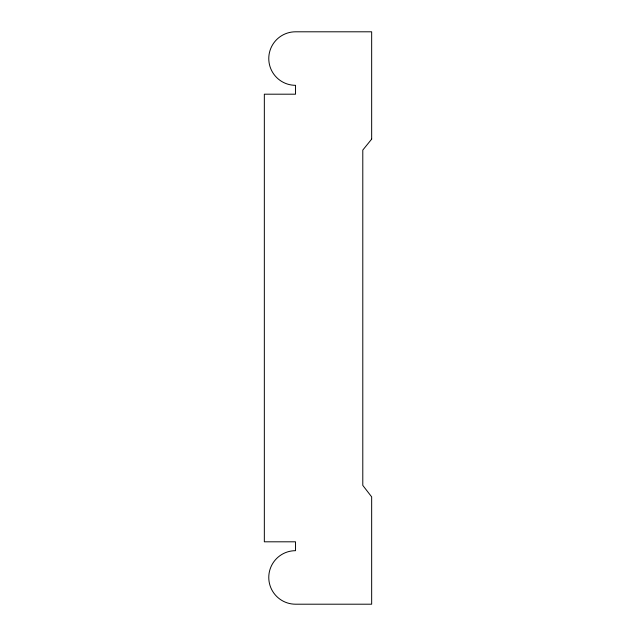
<?xml version="1.0" encoding="UTF-8"?>
<svg xmlns="http://www.w3.org/2000/svg" width="636" height="636" viewBox="0 0 636 636"><rect width="100%" height="100%" fill="white"/><g stroke="black" fill="none" stroke-linecap="round" stroke-linejoin="round"><path stroke-width="0.95" d="M371.663 139.125L362.79 150.064L362.79 485.387L371.663 496.875L371.663 604.2L295.533 604.2A26.76 26.76 0 0 1 268.774 577.44A26.76 26.76 0 0 1 295.533 550.681L295.533 541.808L264.338 541.808L264.338 94.192L295.533 94.192L295.533 85.319A26.76 26.76 0 0 1 268.774 58.56A26.76 26.76 0 0 1 295.533 31.8L371.663 31.8L371.663 139.125"/></g></svg>
